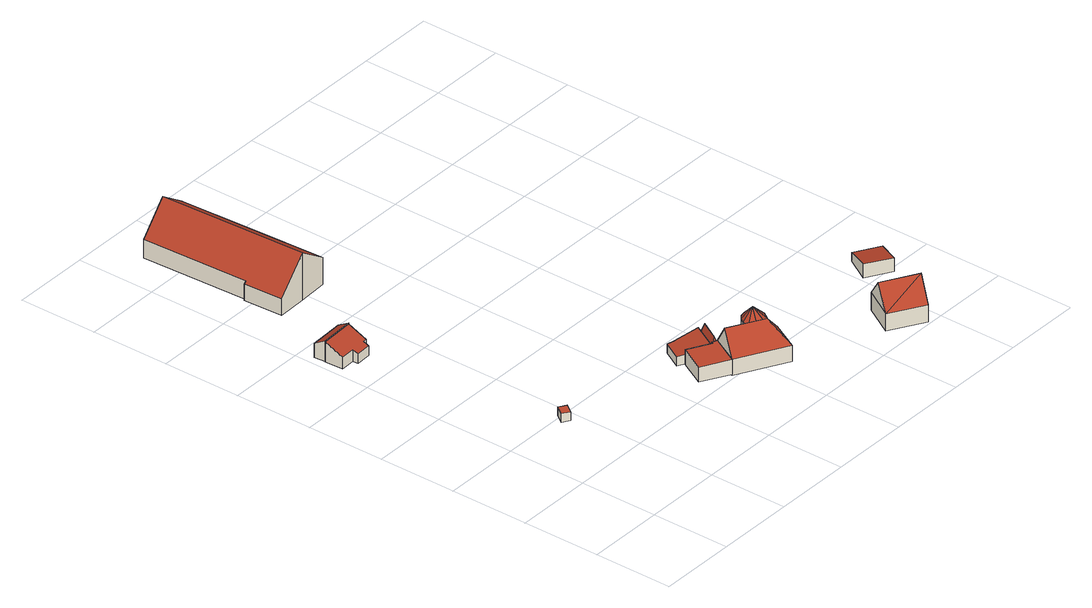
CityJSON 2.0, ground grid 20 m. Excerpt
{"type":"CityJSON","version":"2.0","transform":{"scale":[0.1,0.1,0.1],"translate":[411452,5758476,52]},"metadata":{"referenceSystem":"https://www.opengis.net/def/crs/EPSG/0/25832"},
"CityObjects":{
"building1":{"type":"Building","attributes":{"Gemeindeschluessel":"05515000","Geometrietyp2DReferenz":"3000","function":"31001_2500","roofType":"1000","measuredHeight":2.38},"address":[{"country":"Germany","locality":"Münster","thoroughfareNumber":"9a","thoroughfareName":"Kasewinkel"}],"geometry":[{"type":"Solid","lod":"2","boundaries":[[[[0,1,2,3]],[[4,5,1,0]],[[6,7,5,4]],[[3,2,7,6]],[[4,0,3,6]],[[1,5,7,2]]]],"semantics":{"surfaces":[{"type":"WallSurface"},{"type":"RoofSurface"},{"type":"GroundSurface"}],"values":[[0,0,0,0,1,2]]}}]},
"building2":{"type":"Building","attributes":{"Gemeindeschluessel":"05515000","Geometrietyp2DReferenz":"3000","function":"31001_1310","roofType":"2100","measuredHeight":5.31},"geometry":[{"type":"Solid","lod":"2","boundaries":[[[[8,9,10,11]],[[12,13,9,8]],[[14,15,13,12]],[[16,17,15,14]],[[18,19,17,16]],[[20,21,19,18]],[[22,23,21,20]],[[11,10,23,22]],[[20,18,16,14,12,8,11,22]],[[9,13,15,17,19,21,23,10]]]],"semantics":{"surfaces":[{"type":"WallSurface"},{"type":"RoofSurface"},{"type":"GroundSurface"}],"values":[[0,0,0,0,0,0,0,0,1,2]]}}]},
"building3":{"type":"Building","attributes":{"Gemeindeschluessel":"05515000","Geometrietyp2DReferenz":"3000","function":"51009_1610","roofType":"2100","measuredHeight":5.42},"geometry":[{"type":"Solid","lod":"2","boundaries":[[[[24,25,26,27]],[[28,29,25,24]],[[30,31,29,28]],[[27,26,31,30]],[[28,24,27,30]],[[25,29,31,26]]]],"semantics":{"surfaces":[{"type":"WallSurface"},{"type":"RoofSurface"},{"type":"GroundSurface"}],"values":[[0,0,0,0,1,2]]}}]},
"building4":{"type":"Building","attributes":{"name":"Große Kintrup","Gemeindeschluessel":"05515000","Geometrietyp2DReferenz":"3000","function":"31001_1100","roofType":"3100","measuredHeight":12.31},"address":[{"country":"Germany","locality":"Münster","thoroughfareNumber":"7","thoroughfareName":"Kasewinkel"}],"geometry":[{"type":"Solid","lod":"2","boundaries":[[[[32,33,34,35]],[[36,37,33,32]],[[38,39,37,36]],[[40,41,39,38]],[[42,43,41,40]],[[44,45,43,42]],[[46,47,45,44]],[[48,49,47,46]],[[50,51,49,48]],[[52,53,51,50]],[[54,55,53,52]],[[35,34,55,54]],[[48,46,44,42,40,50]],[[38,36,32,35,54,52,50,40]],[[33,37,39,41,43,45,47,49,51,53,55,34]]]],"semantics":{"surfaces":[{"type":"WallSurface"},{"type":"RoofSurface"},{"type":"GroundSurface"}],"values":[[0,0,0,0,0,0,0,0,0,0,0,0,1,1,2]]}}]},
"building5":{"type":"Building","attributes":{"Gemeindeschluessel":"05515000","Geometrietyp2DReferenz":"3000","function":"51009_1611","roofType":"1000","measuredHeight":3.88},"geometry":[{"type":"Solid","lod":"2","boundaries":[[[[56,57,58,59]],[[60,61,57,56]],[[62,63,61,60]],[[64,65,63,62]],[[66,67,65,64]],[[59,58,67,66]],[[64,62,60,56,59,66]],[[57,61,63,65,67,58]]]],"semantics":{"surfaces":[{"type":"WallSurface"},{"type":"RoofSurface"},{"type":"GroundSurface"}],"values":[[0,0,0,0,0,0,1,2]]}}]},
"building6":{"type":"Building","attributes":{"Gemeindeschluessel":"05515000","Geometrietyp2DReferenz":"3000","function":"31001_2460","roofType":"2100","measuredHeight":2.87},"geometry":[{"type":"Solid","lod":"2","boundaries":[[[[68,69,70,71]],[[72,73,69,68]],[[74,75,73,72]],[[76,77,75,74]],[[78,79,77,76]],[[80,81,79,78]],[[82,83,81,80]],[[71,70,83,82]],[[80,78,76,74,72,68,71,82]],[[69,73,75,77,79,81,83,70]]]],"semantics":{"surfaces":[{"type":"WallSurface"},{"type":"RoofSurface"},{"type":"GroundSurface"}],"values":[[0,0,0,0,0,0,0,0,1,2]]}}]},
"building7":{"type":"Building","attributes":{"Gemeindeschluessel":"05515000","Geometrietyp2DReferenz":"3000","function":"31001_1000","roofType":"5000","measuredHeight":9.84},"address":[{"country":"Germany","locality":"Münster","thoroughfareNumber":"11","thoroughfareName":"Kasewinkel"}],"geometry":[{"type":"Solid","lod":"2","boundaries":[[[[84,85,86,87]],[[88,89,85,84]],[[59,90,89,88]],[[66,91,90,59]],[[87,86,91,66]],[[59,88,92,93]],[[88,84,92]],[[92,84,93]],[[84,87,93]],[[66,93,87]],[[93,66,59]],[[85,89,90,91,86]]]],"semantics":{"surfaces":[{"type":"WallSurface"},{"type":"RoofSurface"},{"type":"GroundSurface"}],"values":[[0,0,0,0,0,1,1,1,1,1,0,2]]}}]},
"building8":{"type":"Building","attributes":{"Gemeindeschluessel":"05515000","Geometrietyp2DReferenz":"3000","function":"31001_2460","roofType":"5000","measuredHeight":4.11},"geometry":[{"type":"Solid","lod":"2","boundaries":[[[[94,83,70,95]],[[96,97,83,94]],[[98,99,97,96]],[[100,101,99,98]],[[95,70,101,100]],[[100,98,102]],[[103,102,98,96,104]],[[96,94,104]],[[104,94,95,103]],[[103,95,100,102]],[[83,97,99,101,70]]]],"semantics":{"surfaces":[{"type":"WallSurface"},{"type":"RoofSurface"},{"type":"GroundSurface"}],"values":[[0,0,0,0,0,1,1,1,1,1,2]]}}]},
"building9":{"type":"Building","attributes":{"Gemeindeschluessel":"05515000","Geometrietyp2DReferenz":"3000","function":"31001_1310","roofType":"3500","measuredHeight":5.15},"geometry":[{"type":"Solid","lod":"2","boundaries":[[[[105,106,107,108]],[[109,110,106,105]],[[111,112,110,109]],[[113,114,112,111]],[[115,116,114,113]],[[117,118,116,115]],[[119,120,118,117]],[[121,122,120,119]],[[123,124,122,121]],[[125,126,124,123]],[[108,107,126,125]],[[108,127,105]],[[105,127,109]],[[109,127,111]],[[111,127,113]],[[113,127,115]],[[115,127,117]],[[117,127,119]],[[119,127,121]],[[121,127,123]],[[123,127,125]],[[125,127,108]],[[106,110,112,114,116,118,120,122,124,126,107]]]],"semantics":{"surfaces":[{"type":"WallSurface"},{"type":"RoofSurface"},{"type":"GroundSurface"}],"values":[[0,0,0,0,0,0,0,0,0,0,0,1,1,1,1,1,1,1,1,1,1,1,2]]}}]},
"building10":{"type":"Building","attributes":{"Gemeindeschluessel":"05515000","Geometrietyp2DReferenz":"3000","function":"31001_1000","roofType":"3100","measuredHeight":10.01},"address":[{"country":"Germany","locality":"Münster","thoroughfareNumber":"13","thoroughfareName":"Kasewinkel"}],"geometry":[{"type":"Solid","lod":"2","boundaries":[[[[128,129,130,131]],[[132,133,129,128]],[[134,135,133,132]],[[131,130,135,134]],[[128,136,132]],[[134,137,131]],[[137,136,128]],[[128,131,137]],[[136,137,134]],[[134,132,136]],[[129,133,135,130]]]],"semantics":{"surfaces":[{"type":"WallSurface"},{"type":"RoofSurface"},{"type":"GroundSurface"}],"values":[[0,0,0,0,0,0,1,1,1,1,2]]}}]},
"building11":{"type":"Building","attributes":{"Gemeindeschluessel":"05515000","Geometrietyp2DReferenz":"3000","function":"31001_2460","roofType":"2100","measuredHeight":3.56},"geometry":[{"type":"Solid","lod":"2","boundaries":[[[[138,139,140,141]],[[142,143,139,138]],[[144,145,143,142]],[[141,140,145,144]],[[142,138,141,144]],[[139,143,145,140]]]],"semantics":{"surfaces":[{"type":"WallSurface"},{"type":"RoofSurface"},{"type":"GroundSurface"}],"values":[[0,0,0,0,1,2]]}}]}
},
"vertices":[
[181,386,36],[181,386,13],[163,398,13],[163,398,36],[165,364,36],[165,364,13],[147,376,36],[147,376,13],
[43,858,45],[43,858,20],[83,860,20],[83,860,45],[42,872,51],[42,872,20],[5,871,51],[5,871,20],[3,918,73],[3,918,20],[90,922,73],[90,922,20],[92,874,51],[92,874,20],[82,874,51],[82,874,20],
[1,946,58],[1,946,21],[3,918,21],[3,918,75],[89,950,59],[89,950,21],[90,922,75],[90,922,21],
[232,1215,91],[232,1215,17],[227,1322,17],[227,1322,91],[237,1216,87],[237,1216,17],[241,1115,87],[241,1115,17],[166,1111,140],[166,1111,17],[90,1108,60],[90,1108,17],[86,1209,60],[86,1209,17],[91,1209,65],[91,1209,17],[79,1484,65],[79,1484,17],[149,1487,140],[149,1487,17],[220,1490,90],[220,1490,17],[220,1485,90],[220,1485,17],
[460,243,49],[460,243,10],[529,205,10],[529,205,49],[496,309,49],[496,309,10],[553,278,49],[553,278,10],[556,283,49],[556,283,10],[568,277,49],[568,277,10],
[553,278,39],[553,278,11],[556,283,11],[556,283,39],[496,309,36],[496,309,11],[479,319,35],[479,319,11],[506,367,35],[506,367,11],[525,361,36],[525,361,11],[525,362,36],[525,362,11],[593,351,39],[593,351,11],
[692,209,49],[692,209,8],[575,273,8],[575,273,49],[653,137,49],[653,137,8],[529,205,8],[568,277,8],[636,193,106],[549,241,106],
[593,351,13],[556,283,13],[614,344,13],[614,344,11],[575,273,13],[575,273,11],[568,277,13],[568,277,11],[572,284,42],[571,288,52],[598,337,52],
[686,261,34],[686,261,11],[704,253,11],[704,253,34],[674,275,34],[674,275,11],[675,291,34],[675,291,11],[683,302,34],[683,302,11],[694,311,34],[694,311,11],[707,314,34],[707,314,11],[720,307,34],[720,307,11],[731,293,34],[731,293,11],[733,279,34],[733,279,11],[722,261,34],[722,261,11],[703,286,63],
[1009,82,49],[1009,82,4],[923,133,4],[923,133,49],[963,6,49],[963,6,4],[877,56,49],[877,56,4],[986,44,104],[900,94,104],
[1073,188,39],[1073,188,3],[1110,250,3],[1110,250,25],[1011,225,39],[1011,225,3],[1048,287,25],[1048,287,3]
]}
